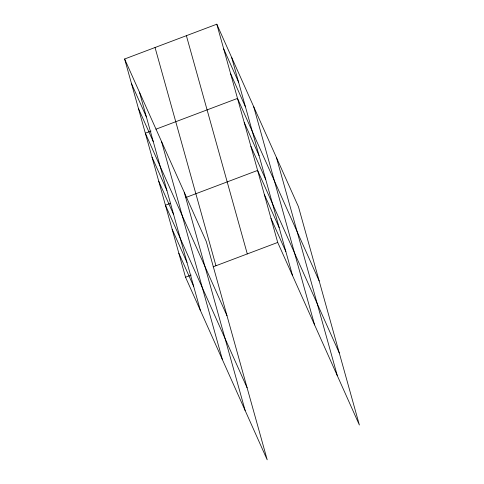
<?xml version="1.0" encoding="UTF-8"?>
<svg xmlns="http://www.w3.org/2000/svg" width="484" height="484" viewBox="0 0 484 484"><rect width="100%" height="100%" fill="white"/><g stroke="black" fill="none" stroke-linecap="round" stroke-linejoin="round"><path stroke-width="0.73" d="M124.624 58.994L206.293 241.558L267.198 459.8L185.535 277.235L124.624 58.994L216.802 24.2L298.465 206.765L359.376 425.006L277.707 242.442L216.802 24.2M150.996 131.061L145.333 133.197L226.996 315.762M155.945 129.192L237.511 98.403L319.174 280.968M170.386 203.347L165.431 205.216L247.1 387.781M185.947 197.472L257.609 170.422L339.278 352.987M185.535 277.235L191.192 275.1M213.123 266.823L277.707 242.442M223.705 48.932L238.552 82.117M230.608 73.665L245.448 106.849M244.208 122.41L259.055 155.594M250.912 146.416L265.752 179.6M264.312 194.429L279.153 227.613M271.01 218.435L285.856 251.619M131.527 83.732L146.374 116.91M138.43 108.464L153.277 141.649M152.036 157.203L166.877 190.387M158.734 181.21L173.574 214.394M172.135 229.222L186.975 262.407M178.832 253.229L193.679 286.413M276.418 157.469L337.324 375.711M253.695 106.68L314.606 324.921M231.648 57.384L292.554 275.626M186.382 35.683L247.294 253.925M155.043 47.511L215.949 265.752M184.241 192.263L245.146 410.505M161.517 141.473L222.428 359.715M139.471 92.178L200.376 310.419"/></g></svg>
